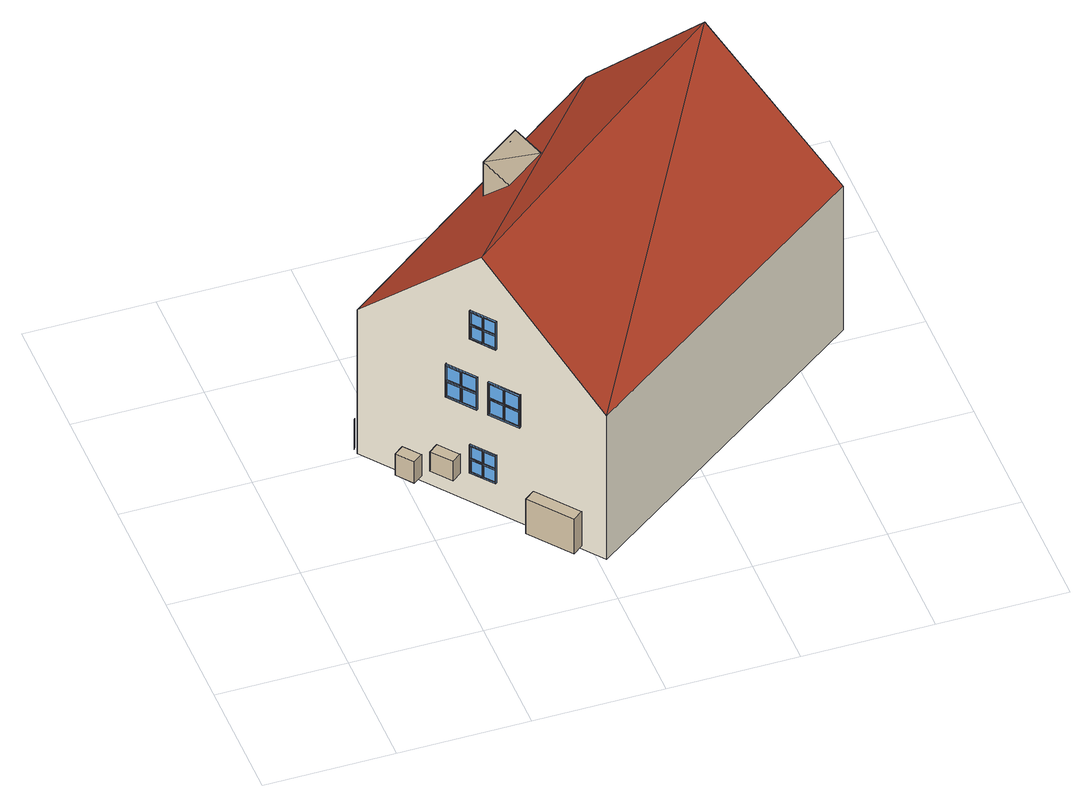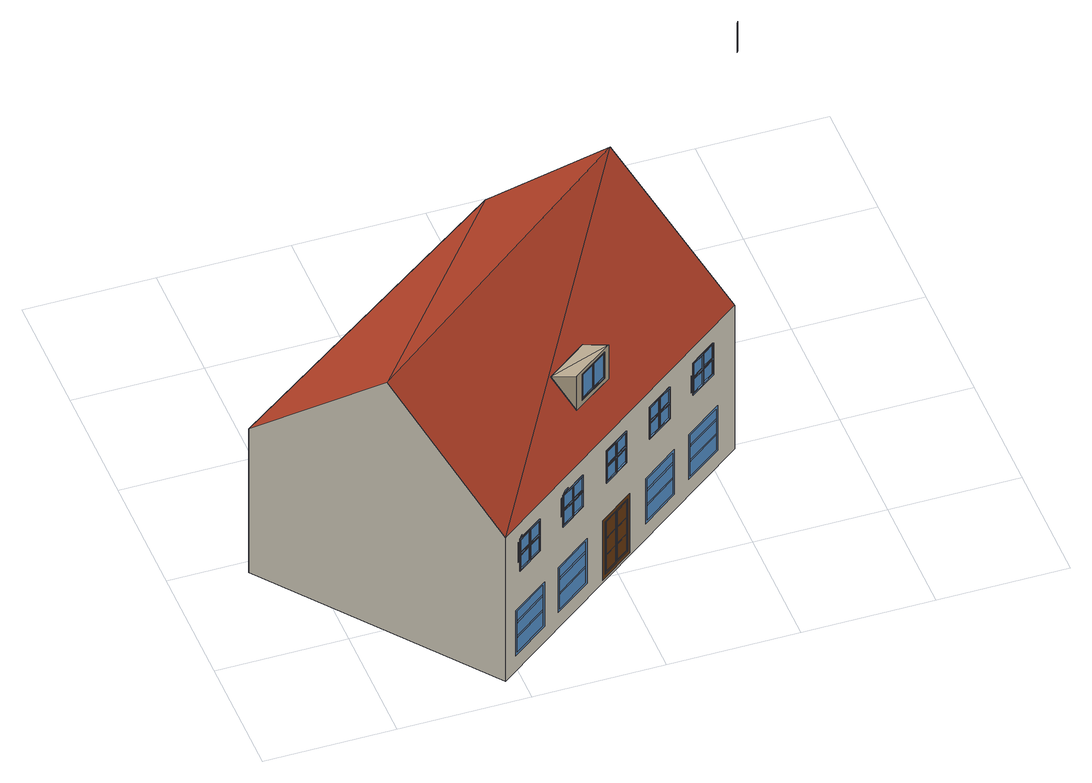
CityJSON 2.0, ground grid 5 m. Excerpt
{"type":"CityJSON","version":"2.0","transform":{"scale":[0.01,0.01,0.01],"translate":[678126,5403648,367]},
"CityObjects":{
"building1":{"type":"Building","attributes":{"measuredHeight":13.29},"geometry":[{"type":"MultiSurface","lod":"3","boundaries":[[[0,1,2,3]],[[4,5,6,7]]],"semantics":{"surfaces":[{"type":"Window","frameMaterialClass":"Plastic","frameMaterialUncertainty":"0.3","paneMaterialClass":"Glass"}],"values":[0,0]}}]},
"building2":{"type":"Building","attributes":{"measuredHeight":11.74},"children":["building2-1","building2-2","building2-3","building2-4"],"geometry":[{"type":"MultiSurface","lod":"3","boundaries":[[[8,9,10],[11,12,13,14]],[[15,16,17]],[[9,17,16]],[[16,10,9]],[[18,19,15,17]],[[19,20,10,16,15]],[[20,21,8,10],[22,23,24,25],[26,27,28,29],[30,31,32,33],[34,35,36,37],[38,39,40,41],[42,43,44,45],[46,47,48,49],[50,51,52,53],[54,55,56,57],[58,59,60,61]],[[17,9,8,21,18],[62,63,64,65],[66,67,68,69],[70,71,72,73],[74,75,76,77]],[[78,79,80,81]],[[82,83,84,85]],[[85,84,79,78]],[[81,80,83,82]],[[58,61,60,59],[85,78,81,82]],[[84,83,80,79],[86,87,88,89],[90,91,92,93]],[[94,79,84,95]],[[96,83,80,97]],[[97,80,79,94]],[[95,84,83,96]],[[98,99,100,101]],[[101,100,102,103]],[[88,87,86,89],[104,105,106,107],[108,109,110,111],[112,113,114,115]],[[116,117,118,119]],[[120,121,122,123]],[[123,122,124,125]],[[125,124,126,127]],[[127,126,121,120]],[[128,129,117,116]],[[130,131,129,128]],[[119,118,131,130]],[[103,102,132,133]],[[133,132,99,98]],[[92,91,90,93],[134,135,136,137],[138,139,140,141],[142,143,144,145]],[[146,147,148,149]],[[149,148,150,151]],[[152,153,154,155]],[[156,157,158,159]],[[159,158,160,161]],[[155,154,162,163]],[[164,165,153,152]],[[151,150,166,167]],[[168,169,157,156]],[[161,160,169,168]],[[167,166,147,146]],[[163,162,165,164]],[[118,131,129,117]],[[99,100,102,132]],[[121,122,124,126]],[[111,129,131,108]],[[106,126,124,107]],[[107,124,122,104]],[[114,132,102,115]],[[115,102,100,112]],[[105,121,126,106]],[[109,118,117,110]],[[112,100,99,113]],[[104,122,121,105]],[[113,99,132,114]],[[110,117,129,111]],[[108,131,118,109]],[[169,157,158,160]],[[154,162,165,153]],[[150,166,147,148]],[[140,148,147,141]],[[142,162,154,143]],[[138,166,150,139]],[[139,150,148,140]],[[141,147,166,138]],[[145,165,162,142]],[[134,157,169,135]],[[143,154,153,144]],[[135,169,160,136]],[[137,158,157,134]],[[136,160,158,137]],[[144,153,165,145]],[[170,171,172,173]],[[174,175,176,177]],[[172,171,178,179]],[[176,175,170,173]],[[180,179,178,181]],[[37,36,35,34],[181,178,171,170,175,174,177,176,173,172,179,180]],[[182,183,184,185]],[[186,187,188,189]],[[184,183,190,191]],[[188,187,182,185]],[[192,191,190,193]],[[23,22,25,24],[193,190,183,182,187,186,189,188,185,184,191,192]],[[194,195,196,197]],[[198,199,200,201]],[[196,195,202,203]],[[200,199,194,197]],[[204,203,202,205]],[[28,27,26,29],[205,202,195,194,199,198,201,200,197,196,203,204]],[[206,207,208,209]],[[210,211,212,213]],[[208,207,214,215]],[[212,211,206,209]],[[216,215,214,217]],[[30,33,32,31],[217,214,207,206,211,210,213,212,209,208,215,216]],[[218,219,220,221]],[[219,222,223,224]],[[225,220,219,226]],[[227,228,229,230]],[[231,232,233,234]],[[230,229,224,223]],[[235,222,236,237]],[[238,239,240,241]],[[242,243,229,244]],[[245,224,246,247]],[[248,230,239,238]],[[249,228,250,251]],[[222,236,252,223]],[[253,231,234,254]],[[219,222,235,226]],[[246,224,229,243]],[[255,227,230,248]],[[256,252,236,257]],[[243,246,247,242]],[[258,240,239,259]],[[260,243,250,261]],[[262,252,223,263]],[[232,264,225,247,242,251,265,233]],[[263,223,222,235]],[[266,227,240,258]],[[220,219,224,246]],[[240,227,230,239]],[[247,246,220,225]],[[224,229,244,245]],[[244,229,228,249]],[[252,239,238,262]],[[241,240,227,255]],[[261,250,228,267]],[[264,253,231,232]],[[252,239,230,223]],[[227,228,249,255]],[[268,230,227,266]],[[267,228,229,269]],[[251,250,243,242]],[[269,229,243,260]],[[259,239,230,268]],[[270,222,223,271]],[[257,236,222,270]],[[254,253,66,67]],[[226,219,224,245]],[[272,224,219,218]],[[262,263,248,238]],[[237,236,252,262]],[[221,220,246,273]],[[230,223,263,248]],[[228,250,243,229]],[[271,223,252,256]],[[273,246,224,272]],[[274,264,225,226,235,237,262,238,241,255,249,251,265,275]],[[274,275,68,69]],[[253,264,274,69,66]],[[66,69,68,67],[257,270,271,256],[273,272,218,221],[261,267,269,260],[259,268,266,258]],[[249,255,248,263,235,226,245,244]],[[275,265,233,234,254,67,68]],[[242,244,245,247]],[[276,277,278,279]],[[277,280,281,282]],[[283,278,277,284]],[[285,286,287,288]],[[289,290,291,292]],[[288,287,282,281]],[[293,280,294,295]],[[296,297,298,299]],[[300,301,287,302]],[[303,282,304,305]],[[306,288,297,296]],[[307,286,308,309]],[[280,294,310,281]],[[311,289,292,312]],[[277,280,293,284]],[[304,282,287,301]],[[313,285,288,306]],[[314,310,294,315]],[[301,304,305,300]],[[316,298,297,317]],[[318,301,308,319]],[[320,310,281,321]],[[290,322,283,305,300,309,323,291]],[[321,281,280,293]],[[324,285,298,316]],[[278,277,282,304]],[[298,285,288,297]],[[305,304,278,283]],[[282,287,302,303]],[[302,287,286,307]],[[310,297,296,320]],[[299,298,285,313]],[[319,308,286,325]],[[322,311,289,290]],[[310,297,288,281]],[[285,286,307,313]],[[326,288,285,324]],[[325,286,287,327]],[[309,308,301,300]],[[327,287,301,318]],[[317,297,288,326]],[[328,280,281,329]],[[315,294,280,328]],[[312,311,70,71]],[[284,277,282,303]],[[330,282,277,276]],[[320,321,306,296]],[[295,294,310,320]],[[279,278,304,331]],[[288,281,321,306]],[[286,308,301,287]],[[329,281,310,314]],[[331,304,282,330]],[[332,322,283,284,293,295,320,296,299,313,307,309,323,333]],[[332,333,72,73]],[[311,322,332,73,70]],[[70,73,72,71],[315,328,329,314],[331,330,276,279],[319,325,327,318],[317,326,324,316]],[[307,313,306,321,293,284,303,302]],[[333,323,291,292,312,71,72]],[[300,302,303,305]],[[334,335,336,337]],[[335,338,339,340]],[[341,336,335,342]],[[343,344,345,346]],[[347,348,349,350]],[[346,345,340,339]],[[351,338,352,353]],[[354,355,356,357]],[[358,359,345,360]],[[361,340,362,363]],[[364,346,355,354]],[[365,344,366,367]],[[338,352,368,339]],[[369,347,350,370]],[[335,338,351,342]],[[362,340,345,359]],[[371,343,346,364]],[[372,368,352,373]],[[359,362,363,358]],[[374,356,355,375]],[[376,359,366,377]],[[378,368,339,379]],[[348,380,341,363,358,367,381,349]],[[379,339,338,351]],[[382,343,356,374]],[[336,335,340,362]],[[356,343,346,355]],[[363,362,336,341]],[[340,345,360,361]],[[360,345,344,365]],[[368,355,354,378]],[[357,356,343,371]],[[377,366,344,383]],[[380,369,347,348]],[[368,355,346,339]],[[343,344,365,371]],[[384,346,343,382]],[[383,344,345,385]],[[367,366,359,358]],[[385,345,359,376]],[[375,355,346,384]],[[386,338,339,387]],[[373,352,338,386]],[[370,369,65,62]],[[342,335,340,361]],[[388,340,335,334]],[[378,379,364,354]],[[353,352,368,378]],[[337,336,362,389]],[[346,339,379,364]],[[344,366,359,345]],[[387,339,368,372]],[[389,362,340,388]],[[390,380,341,342,351,353,378,354,357,371,365,367,381,391]],[[390,391,63,64]],[[369,380,390,64,65]],[[65,64,63,62],[373,386,387,372],[389,388,334,337],[377,383,385,376],[375,384,382,374]],[[365,371,364,379,351,342,361,360]],[[391,381,349,350,370,62,63]],[[358,360,361,363]],[[392,393,394,395]],[[393,396,397,398]],[[399,394,393,400]],[[401,402,403,404]],[[405,406,407,408]],[[404,403,398,397]],[[409,396,410,411]],[[412,413,414,415]],[[416,417,403,418]],[[419,398,420,421]],[[422,404,413,412]],[[423,402,424,425]],[[396,410,426,397]],[[427,405,408,428]],[[393,396,409,400]],[[420,398,403,417]],[[429,401,404,422]],[[430,426,410,431]],[[417,420,421,416]],[[432,414,413,433]],[[434,417,424,435]],[[436,426,397,437]],[[406,438,399,421,416,425,439,407]],[[437,397,396,409]],[[440,401,414,432]],[[394,393,398,420]],[[414,401,404,413]],[[421,420,394,399]],[[398,403,418,419]],[[418,403,402,423]],[[426,413,412,436]],[[415,414,401,429]],[[435,424,402,441]],[[438,427,405,406]],[[426,413,404,397]],[[401,402,423,429]],[[442,404,401,440]],[[441,402,403,443]],[[425,424,417,416]],[[443,403,417,434]],[[433,413,404,442]],[[444,396,397,445]],[[431,410,396,444]],[[428,427,76,77]],[[400,393,398,419]],[[446,398,393,392]],[[436,437,422,412]],[[411,410,426,436]],[[395,394,420,447]],[[404,397,437,422]],[[402,424,417,403]],[[445,397,426,430]],[[447,420,398,446]],[[448,438,399,400,409,411,436,412,415,429,423,425,439,449]],[[448,449,74,75]],[[427,438,448,75,76]],[[76,75,74,77],[431,444,445,430],[447,446,392,395],[435,441,443,434],[433,442,440,432]],[[423,429,422,437,409,400,419,418]],[[449,439,407,408,428,77,74]],[[416,418,419,421]],[[450,451,452,453]],[[454,455,456,457]],[[458,459,460,461]],[[462,463,464,465]],[[466,467,468,469]],[[470,452,451,471]],[[451,459,457,456]],[[472,473,455,474]],[[475,454,463,462]],[[476,477,478,479]],[[480,456,481,482]],[[483,477,455,454]],[[484,457,485,486]],[[487,488,470,471,458,461,489,462,465,490,476,479,491,492]],[[493,456,451,450]],[[477,478,473,455]],[[52,51,50,53],[494,495,484,486],[496,493,450,453],[497,498,499,500],[501,502,503,504]],[[476,490,475,505,458,471,480,474]],[[492,491,468,469,506,53,50]],[[496,481,456,493]],[[472,474,480,482]],[[461,460,485,489]],[[471,451,456,480]],[[507,488,487,51,52]],[[454,457,505,475]],[[489,505,475,462]],[[506,507,52,53]],[[453,452,481,496]],[[487,492,50,51]],[[482,481,452,470]],[[456,455,474,480]],[[485,463,462,489]],[[459,460,485,457]],[[486,485,460,494]],[[474,455,477,476]],[[490,483,454,475]],[[473,481,482,472]],[[505,457,459,458]],[[489,485,457,505]],[[507,466,469,506]],[[504,464,463,501]],[[503,483,464,504]],[[452,451,456,481]],[[451,459,458,471]],[[467,488,470,482,472,479,491,468]],[[481,456,455,473]],[[500,473,478,497]],[[464,483,454,463]],[[497,478,477,498]],[[499,455,473,500]],[[488,507,466,467]],[[498,477,455,499]],[[502,454,483,503]],[[495,459,457,484]],[[483,477,476,490]],[[501,463,454,502]],[[494,460,459,495]],[[485,463,454,457]],[[479,478,473,472]],[[465,464,483,490]],[[508,509,510,511]],[[512,513,514,515]],[[516,517,518,519]],[[520,521,522,523]],[[524,525,526,527]],[[528,510,509,529]],[[509,517,515,514]],[[530,531,513,532]],[[533,512,521,520]],[[534,535,536,537]],[[538,514,539,540]],[[541,535,513,512]],[[542,515,543,544]],[[545,546,528,529,516,519,547,520,523,548,534,537,549,550]],[[551,514,509,508]],[[535,536,531,513]],[[54,57,56,55],[552,553,542,544],[554,551,508,511],[555,556,557,558],[559,560,561,562]],[[534,548,533,563,516,529,538,532]],[[550,549,526,527,564,55,56]],[[554,539,514,551]],[[530,532,538,540]],[[519,518,543,547]],[[529,509,514,538]],[[565,546,545,57,54]],[[512,515,563,533]],[[547,563,533,520]],[[564,565,54,55]],[[511,510,539,554]],[[545,550,56,57]],[[540,539,510,528]],[[514,513,532,538]],[[543,521,520,547]],[[517,518,543,515]],[[544,543,518,552]],[[532,513,535,534]],[[548,541,512,533]],[[531,539,540,530]],[[563,515,517,516]],[[547,543,515,563]],[[565,524,527,564]],[[562,522,521,559]],[[561,541,522,562]],[[510,509,514,539]],[[509,517,516,529]],[[525,546,528,540,530,537,549,526]],[[539,514,513,531]],[[558,531,536,555]],[[522,541,512,521]],[[555,536,535,556]],[[557,513,531,558]],[[546,565,524,525]],[[556,535,513,557]],[[560,512,541,561]],[[553,517,515,542]],[[541,535,534,548]],[[559,521,512,560]],[[552,518,517,553]],[[543,521,512,515]],[[537,536,531,530]],[[523,522,541,548]],[[566,567,568,569]],[[570,571,572,573]],[[574,575,576,577]],[[578,579,580,581]],[[582,583,584,585]],[[586,568,567,587]],[[567,575,573,572]],[[588,589,571,590]],[[591,570,579,578]],[[592,593,594,595]],[[596,572,597,598]],[[599,593,571,570]],[[600,573,601,602]],[[603,604,586,587,574,577,605,578,581,606,592,595,607,608]],[[609,572,567,566]],[[593,594,589,571]],[[49,48,47,46],[610,611,600,602],[612,609,566,569],[613,614,615,616],[617,618,619,620]],[[592,606,591,621,574,587,596,590]],[[608,607,584,585,622,46,47]],[[612,597,572,609]],[[588,590,596,598]],[[577,576,601,605]],[[587,567,572,596]],[[623,604,603,48,49]],[[570,573,621,591]],[[605,621,591,578]],[[622,623,49,46]],[[569,568,597,612]],[[603,608,47,48]],[[598,597,568,586]],[[572,571,590,596]],[[601,579,578,605]],[[575,576,601,573]],[[602,601,576,610]],[[590,571,593,592]],[[606,599,570,591]],[[589,597,598,588]],[[621,573,575,574]],[[605,601,573,621]],[[623,582,585,622]],[[620,580,579,617]],[[619,599,580,620]],[[568,567,572,597]],[[567,575,574,587]],[[583,604,586,598,588,595,607,584]],[[597,572,571,589]],[[616,589,594,613]],[[580,599,570,579]],[[613,594,593,614]],[[615,571,589,616]],[[604,623,582,583]],[[614,593,571,615]],[[618,570,599,619]],[[611,575,573,600]],[[599,593,592,606]],[[617,579,570,618]],[[610,576,575,611]],[[601,579,570,573]],[[595,594,589,588]],[[581,580,599,606]],[[624,625,626,627]],[[628,629,630,631]],[[632,633,634,635]],[[636,637,638,639]],[[640,641,642,643]],[[644,626,625,645]],[[625,633,631,630]],[[646,647,629,648]],[[649,628,637,636]],[[650,651,652,653]],[[654,630,655,656]],[[657,651,629,628]],[[658,631,659,660]],[[661,662,644,645,632,635,663,636,639,664,650,653,665,666]],[[667,630,625,624]],[[651,652,647,629]],[[41,40,39,38],[668,669,658,660],[670,667,624,627],[671,672,673,674],[675,676,677,678]],[[650,664,649,679,632,645,654,648]],[[666,665,642,643,680,38,39]],[[670,655,630,667]],[[646,648,654,656]],[[635,634,659,663]],[[645,625,630,654]],[[681,662,661,40,41]],[[628,631,679,649]],[[663,679,649,636]],[[680,681,41,38]],[[627,626,655,670]],[[661,666,39,40]],[[656,655,626,644]],[[630,629,648,654]],[[659,637,636,663]],[[633,634,659,631]],[[660,659,634,668]],[[648,629,651,650]],[[664,657,628,649]],[[647,655,656,646]],[[679,631,633,632]],[[663,659,631,679]],[[681,640,643,680]],[[678,638,637,675]],[[677,657,638,678]],[[626,625,630,655]],[[625,633,632,645]],[[641,662,644,656,646,653,665,642]],[[655,630,629,647]],[[674,647,652,671]],[[638,657,628,637]],[[671,652,651,672]],[[673,629,647,674]],[[662,681,640,641]],[[672,651,629,673]],[[676,628,657,677]],[[669,633,631,658]],[[657,651,650,664]],[[675,637,628,676]],[[668,634,633,669]],[[659,637,628,631]],[[653,652,647,646]],[[639,638,657,664]],[[682,683,684,685]],[[686,687,688,689]],[[690,691,692,693]],[[694,695,696,697]],[[698,699,700,701]],[[702,684,683,703]],[[683,691,689,688]],[[704,705,687,706]],[[707,686,695,694]],[[708,709,710,711]],[[712,688,713,714]],[[715,709,687,686]],[[716,689,717,718]],[[719,720,702,703,690,693,721,694,697,722,708,711,723,724]],[[725,688,683,682]],[[709,710,705,687]],[[45,44,43,42],[726,727,716,718],[728,725,682,685],[729,730,731,732],[733,734,735,736]],[[708,722,707,737,690,703,712,706]],[[724,723,700,701,738,42,43]],[[728,713,688,725]],[[704,706,712,714]],[[693,692,717,721]],[[703,683,688,712]],[[739,720,719,44,45]],[[686,689,737,707]],[[721,737,707,694]],[[738,739,45,42]],[[685,684,713,728]],[[719,724,43,44]],[[714,713,684,702]],[[688,687,706,712]],[[717,695,694,721]],[[691,692,717,689]],[[718,717,692,726]],[[706,687,709,708]],[[722,715,686,707]],[[705,713,714,704]],[[737,689,691,690]],[[721,717,689,737]],[[739,698,701,738]],[[736,696,695,733]],[[735,715,696,736]],[[684,683,688,713]],[[683,691,690,703]],[[699,720,702,714,704,711,723,700]],[[713,688,687,705]],[[732,705,710,729]],[[696,715,686,695]],[[729,710,709,730]],[[731,687,705,732]],[[720,739,698,699]],[[730,709,687,731]],[[734,686,715,735]],[[727,691,689,716]],[[715,709,708,722]],[[733,695,686,734]],[[726,692,691,727]],[[717,695,686,689]],[[711,710,705,704]],[[697,696,715,722]],[[740,741,742,743]],[[744,745,746,747]],[[748,749,750,751]],[[752,753,754,755],[756,749,750,757]],[[758,752,755,759]],[[759,747,760,758]],[[761,754,753,762]],[[759,755,754,761]],[[749,750,757,756]],[[747,746,763,760]],[[764,765,766,767]],[[768,769,770,771]],[[772,773,774,775],[761,762,758,760,776,744,747,759]],[[777,778,779,780,740,741]],[[776,781,745,744]],[[760,763,781,776]],[[782,775,772,783]],[[775,782,784,774]],[[771,770,742,741]],[[785,786,765,764]],[[787,788,778,777]],[[768,740,743,769]],[[786,789,788,790]],[[764,767,791,785],[792,793,748,751]],[[780,779,790,794]],[[793,756,749,748]],[[790,788,787,794]],[[789,786,785,791]],[[767,766,789,791]],[[770,769,743,742]],[[756,793,792,757]],[[777,741,771,768,740,780,794,787]],[[745,781,763,746],[769,743,742,770]],[[762,753,752,758]],[[757,792,751,750]],[[21,20,19,18]]],"semantics":{"surfaces":[{"type":"RoofSurface","klumMaterialClass":"Ceramic","klumMaterialIndex":"D201","materialUncertainty":"0.3"},{"type":"WallSurface"},{"type":"WallSurface","klumMaterialClass":"Plaster","klumMaterialIndex":"I203","materialUncertainty":"0.3"},{"type":"Door","frameMaterialClass":"Plastic","frameMaterialUncertainty":"0.5","paneMaterialClass":"Glass"},{"type":"Window","frameMaterialClass":"Plastic","frameMaterialUncertainty":"0.3","paneMaterialClass":"Glass"},{"type":"Window","frameMaterialClass":"Plastic","frameMaterialUncertainty":"0.3","paneMaterialClass":"Glass","_cityeditor_layer":"Unclassified.LoD3"},{"type":"GroundSurface"}],"values":[0,0,0,0,1,1,2,2,3,3,3,3,3,3,3,3,3,3,3,3,3,3,3,3,3,3,3,3,3,3,3,3,3,3,3,3,3,3,3,3,3,3,3,3,3,3,3,3,3,3,3,3,3,3,3,3,3,3,3,3,3,3,3,3,3,3,3,3,3,3,3,3,3,3,4,4,4,4,4,4,4,4,4,4,4,4,4,4,4,4,4,4,4,4,4,4,4,4,4,4,4,4,4,4,4,4,4,4,4,4,4,4,4,4,4,4,4,4,4,4,4,4,4,4,4,4,4,4,4,4,4,4,4,4,4,4,4,4,4,4,4,4,4,4,4,4,4,4,4,4,4,4,4,4,4,4,4,4,4,4,4,4,4,4,4,4,4,4,4,4,4,4,4,4,4,4,4,4,4,4,4,4,4,4,4,4,4,4,4,4,4,4,4,4,4,4,4,4,4,4,4,4,4,4,4,4,4,4,4,4,4,4,4,4,4,4,4,4,4,4,4,4,4,4,4,4,4,4,4,4,4,4,4,4,4,4,4,4,4,4,4,4,4,4,4,4,4,4,4,4,4,4,4,4,4,4,4,4,4,4,4,4,4,4,4,4,4,4,4,4,4,4,4,4,4,4,4,4,4,4,4,4,4,4,4,4,4,4,4,4,4,4,4,4,4,4,4,4,4,4,4,4,4,4,4,4,4,4,4,4,4,4,4,4,4,4,4,4,4,4,4,4,4,4,4,4,4,4,4,4,4,4,4,4,4,4,4,4,4,4,4,4,4,4,4,4,4,4,4,4,4,4,4,4,4,4,4,4,4,4,4,4,4,4,4,4,4,4,4,4,4,4,4,4,4,4,4,4,4,4,4,4,4,4,4,4,4,4,4,4,4,4,4,4,4,4,4,4,4,4,4,4,4,4,4,4,4,4,4,4,4,4,4,4,4,4,4,4,4,4,4,4,4,4,4,4,4,4,4,4,4,4,4,4,4,4,4,4,4,4,4,4,4,4,4,4,4,4,4,4,4,4,4,4,4,4,4,4,4,4,4,4,4,4,4,4,4,4,4,4,4,4,4,4,4,4,4,4,4,4,4,4,4,4,4,4,4,4,4,4,4,4,4,4,4,4,4,4,4,4,4,4,4,4,4,4,4,4,4,4,4,4,4,4,4,4,4,4,4,4,4,4,4,4,4,4,4,4,4,4,4,4,4,4,4,4,4,4,4,4,4,4,4,4,4,4,4,4,4,4,4,4,4,4,4,4,4,4,4,4,4,4,4,4,4,4,4,4,4,4,4,4,4,4,4,4,4,4,4,4,4,4,4,4,4,4,4,4,4,4,4,4,4,4,4,4,4,4,4,4,4,4,4,4,4,4,4,4,4,4,4,4,4,4,4,4,4,4,4,4,4,4,4,4,4,4,4,4,4,4,4,4,4,4,4,4,4,4,5,5,5,5,5,5,5,5,5,5,5,5,5,5,5,5,5,5,5,5,5,5,5,5,5,5,5,5,5,5,5,5,5,5,5,6]}}]},
"building2-1":{"type":"BuildingInstallation","attributes":{"materialClass":"Plastic","relationToConstruction":"outside"},"parents":["building2"],"geometry":[{"type":"MultiSurface","lod":"3","boundaries":[[[795,796,797,798]],[[799,800,801,802]],[[796,795,800,799]],[[797,796,799,802]],[[798,797,802,801]],[[795,798,801,800]]]}]},
"building2-2":{"type":"BuildingInstallation","attributes":{"materialClass":"Plastic","relationToConstruction":"outside"},"parents":["building2"],"geometry":[{"type":"MultiSurface","lod":"3","boundaries":[[[803,804,805,806]],[[807,808,809,810]],[[804,803,808,807]],[[805,804,807,810]],[[806,805,810,809]],[[803,806,809,808]]]}]},
"building2-3":{"type":"BuildingInstallation","attributes":{"materialUncertainty":"0.5","materialClass":"Metal","relationToConstruction":"outside"},"parents":["building2"],"geometry":[{"type":"MultiSurface","lod":"3","boundaries":[[[811,812,813,814]],[[815,816,817,818]],[[812,811,816,815]],[[813,812,815,818]],[[814,813,818,817]],[[811,814,817,816]]]}]},
"building2-4":{"type":"BuildingInstallation","attributes":{"relationToConstruction":"outside"},"parents":["building2"],"geometry":[{"type":"MultiSurface","lod":"3","boundaries":[[[12,11,14,13]],[[819,773,774,784]],[[773,819,783,772]],[[12,820,13]],[[821,11,14]],[[820,821,14,13],[772,775,774,773]],[[820,11,821]],[[11,820,12]],[[783,819,784,782],[778,788,789,766,765,786,790,779]]]}]}
},
"vertices":[
[40,54,1127],[45,63,1127],[45,63,991],[40,54,991],[43,64,995],[42,62,995],[42,62,1122],[43,64,1122],
[395,1019,718],[713,612,1216],[1557,1893,718],[1201,1363,920],[1040,1242,920],[975,1331,814],[1136,1450,816],[2213,1054,718],[1859,1507,1216],[1031,206,718],[1031,206,42],[2213,1054,42],[1557,1893,42],[395,1019,42],[1145,1583,117],[1291,1693,117],[1291,1693,328],[1145,1583,328],[1361,1746,328],[1361,1746,117],[1507,1856,117],[1507,1856,328],[848,1360,117],[848,1360,328],[702,1249,328],[702,1249,117],[628,1194,328],[482,1084,328],[482,1084,117],[628,1194,117],[1485,1839,493],[1485,1839,644],[1382,1762,644],[1382,1762,493],[1265,1674,493],[1265,1674,644],[1163,1596,644],[1163,1596,493],[1045,1508,493],[1045,1508,644],[943,1431,644],[943,1431,493],[826,1343,644],[723,1266,644],[723,1266,493],[826,1343,493],[503,1100,493],[606,1178,493],[606,1178,644],[503,1100,644],[1065,1523,55],[1065,1523,335],[927,1419,335],[927,1419,55],[619,732,485],[619,732,638],[700,629,638],[700,629,485],[809,490,485],[728,593,485],[728,593,639],[809,490,639],[748,567,806],[681,653,806],[681,653,938],[748,567,938],[681,653,307],[748,567,307],[748,567,175],[681,653,175],[938,1428,319],[939,1427,319],[939,1427,72],[938,1428,72],[1053,1514,72],[1054,1513,72],[1054,1513,319],[1053,1514,319],[998,1471,314],[998,1471,77],[1051,1511,77],[1051,1511,314],[942,1429,314],[942,1429,77],[995,1469,77],[995,1469,314],[943,1421,319],[1058,1508,319],[1058,1508,72],[943,1421,72],[1050,1507,155],[1049,1508,155],[1049,1508,80],[1050,1507,80],[1001,1472,80],[1002,1471,80],[1001,1473,236],[1048,1509,236],[1048,1509,310],[1001,1473,310],[1048,1509,158],[1048,1509,232],[1001,1473,232],[1001,1473,158],[1048,1509,80],[1048,1509,155],[1001,1473,155],[1001,1473,80],[1002,1471,232],[1001,1472,232],[1049,1508,232],[1050,1507,232],[1050,1507,236],[1049,1508,236],[1001,1472,236],[1002,1471,236],[1001,1472,310],[1002,1471,310],[1049,1508,310],[1050,1507,310],[1002,1471,158],[1001,1472,158],[1050,1507,158],[1049,1508,158],[1001,1472,155],[1002,1471,155],[945,1431,236],[992,1467,236],[992,1467,310],[945,1431,310],[992,1467,158],[992,1467,232],[945,1431,232],[945,1431,158],[992,1467,80],[992,1467,155],[945,1431,155],[945,1431,80],[947,1429,158],[945,1430,158],[945,1430,232],[947,1429,232],[993,1466,232],[994,1465,232],[947,1429,155],[945,1430,155],[993,1466,155],[994,1465,155],[947,1429,236],[945,1430,236],[945,1430,310],[947,1429,310],[993,1466,310],[994,1465,310],[993,1466,80],[994,1465,80],[947,1429,80],[945,1430,80],[993,1466,158],[994,1465,158],[994,1465,236],[993,1466,236],[490,1090,205],[490,1090,263],[620,1188,263],[620,1188,205],[490,1090,127],[490,1090,194],[620,1188,194],[620,1188,127],[490,1090,274],[620,1188,274],[620,1188,318],[490,1090,318],[1153,1589,205],[1153,1589,263],[1283,1687,263],[1283,1687,205],[1153,1589,127],[1153,1589,194],[1283,1687,194],[1283,1687,127],[1153,1589,274],[1283,1687,274],[1283,1687,318],[1153,1589,318],[1369,1752,205],[1369,1752,263],[1499,1850,263],[1499,1850,205],[1369,1752,127],[1369,1752,194],[1499,1850,194],[1499,1850,127],[1369,1752,274],[1499,1850,274],[1499,1850,318],[1369,1752,318],[710,1255,205],[710,1255,263],[840,1354,263],[840,1354,205],[710,1255,127],[710,1255,194],[840,1354,194],[840,1354,127],[710,1255,274],[840,1354,274],[840,1354,318],[710,1255,318],[807,493,559],[810,495,559],[810,495,492],[807,493,492],[810,495,565],[773,543,565],[773,543,559],[814,498,492],[814,498,559],[734,593,565],[734,593,559],[771,546,559],[771,546,565],[820,498,485],[820,498,491],[739,601,491],[739,601,485],[814,498,565],[810,495,632],[814,498,632],[774,548,632],[771,546,632],[734,593,632],[737,596,632],[774,548,492],[771,546,492],[774,548,559],[777,546,559],[773,543,492],[777,546,492],[774,548,565],[737,596,559],[734,593,492],[737,596,492],[773,543,632],[816,495,485],[735,599,485],[737,596,565],[770,540,632],[807,493,632],[730,590,632],[768,543,632],[768,543,492],[730,590,492],[777,546,632],[777,546,565],[816,495,492],[735,599,492],[730,590,565],[730,590,559],[768,543,565],[768,543,559],[807,493,565],[770,540,565],[770,540,559],[770,540,492],[816,495,639],[735,599,639],[747,570,869],[750,572,869],[750,572,811],[747,570,811],[750,572,875],[719,612,875],[719,612,869],[754,575,811],[754,575,869],[687,653,875],[687,653,869],[717,614,869],[717,614,875],[759,576,806],[759,576,810],[692,661,810],[692,661,806],[754,575,875],[750,572,932],[754,575,932],[721,617,932],[717,614,932],[687,653,932],[690,656,932],[721,617,811],[717,614,811],[721,617,869],[723,614,869],[719,612,811],[723,614,811],[721,617,875],[690,656,869],[687,653,811],[690,656,811],[719,612,932],[755,573,806],[688,658,806],[690,656,875],[716,609,932],[747,570,932],[683,651,932],[714,611,932],[714,611,811],[683,651,811],[723,614,932],[723,614,875],[755,573,811],[688,658,811],[683,651,875],[683,651,869],[714,611,875],[714,611,869],[747,570,875],[716,609,875],[716,609,869],[716,609,811],[755,573,938],[688,658,938],[698,632,558],[701,635,558],[701,635,491],[698,632,491],[701,635,565],[664,682,565],[664,682,558],[705,637,491],[705,637,558],[625,732,565],[625,732,558],[662,685,558],[662,685,565],[711,638,485],[711,638,490],[630,741,490],[630,741,485],[705,637,565],[701,635,632],[705,637,632],[665,688,632],[662,685,632],[625,732,632],[628,735,632],[665,688,491],[662,685,491],[665,688,558],[668,685,558],[664,682,491],[668,685,491],[665,688,565],[628,735,558],[625,732,491],[628,735,491],[664,682,632],[707,635,485],[626,738,485],[628,735,565],[661,679,632],[698,632,632],[621,729,632],[658,682,632],[658,682,491],[621,729,491],[668,685,632],[668,685,565],[707,635,491],[626,738,491],[621,729,565],[621,729,558],[658,682,565],[658,682,558],[698,632,565],[661,679,565],[661,679,558],[661,679,491],[707,635,638],[626,738,638],[747,570,238],[750,572,238],[750,572,180],[747,570,180],[750,572,244],[719,612,244],[719,612,238],[754,575,180],[754,575,238],[687,653,244],[687,653,238],[717,614,238],[717,614,244],[759,576,175],[759,576,179],[692,661,179],[692,661,175],[754,575,244],[750,572,301],[754,575,301],[721,617,301],[717,614,301],[687,653,301],[690,656,301],[721,617,180],[717,614,180],[721,617,238],[723,614,238],[719,612,180],[723,614,180],[721,617,244],[690,656,238],[687,653,180],[690,656,180],[719,612,301],[755,573,175],[688,658,175],[690,656,244],[716,609,301],[747,570,301],[683,651,301],[714,611,301],[714,611,180],[683,651,180],[723,614,301],[723,614,244],[755,573,180],[688,658,180],[683,651,244],[683,651,238],[714,611,244],[714,611,238],[747,570,244],[716,609,244],[716,609,238],[716,609,180],[755,573,307],[688,658,307],[726,1268,565],[729,1264,565],[729,1264,499],[726,1268,499],[778,1302,572],[778,1302,565],[776,1300,565],[776,1300,572],[731,1261,572],[729,1264,572],[729,1264,638],[731,1261,638],[781,1298,638],[778,1302,638],[826,1337,638],[828,1334,638],[731,1255,493],[731,1255,498],[834,1332,498],[834,1332,493],[731,1261,499],[731,1261,565],[781,1298,499],[778,1302,499],[781,1298,565],[781,1298,572],[828,1334,565],[826,1337,565],[826,1337,499],[828,1334,499],[778,1296,565],[776,1300,499],[778,1296,499],[826,1337,572],[773,1303,572],[776,1300,638],[773,1303,638],[729,1259,644],[729,1259,499],[778,1296,638],[828,1334,572],[831,1336,499],[831,1336,644],[773,1303,565],[726,1268,638],[726,1268,572],[773,1303,499],[823,1341,499],[823,1341,565],[776,1305,565],[776,1305,499],[776,1305,638],[776,1305,572],[823,1341,572],[823,1341,638],[778,1296,572],[831,1336,493],[729,1259,493],[506,1102,565],[509,1099,565],[509,1099,499],[506,1102,499],[559,1136,572],[559,1136,565],[556,1134,565],[556,1134,572],[511,1095,572],[509,1099,572],[509,1099,638],[511,1095,638],[561,1133,638],[559,1136,638],[606,1172,638],[609,1168,638],[512,1089,493],[512,1089,498],[614,1167,498],[614,1167,493],[511,1095,499],[511,1095,565],[561,1133,499],[559,1136,499],[561,1133,565],[561,1133,572],[609,1168,565],[606,1172,565],[606,1172,499],[609,1168,499],[559,1131,565],[556,1134,499],[559,1131,499],[606,1172,572],[553,1138,572],[556,1134,638],[553,1138,638],[509,1093,644],[509,1093,499],[559,1131,638],[609,1168,572],[611,1170,499],[611,1170,644],[553,1138,565],[506,1102,638],[506,1102,572],[553,1138,499],[603,1175,499],[603,1175,565],[556,1140,565],[556,1140,499],[556,1140,638],[556,1140,572],[603,1175,572],[603,1175,638],[559,1131,572],[611,1170,493],[509,1093,493],[946,1433,565],[948,1429,565],[948,1429,499],[946,1433,499],[998,1467,572],[998,1467,565],[995,1465,565],[995,1465,572],[951,1426,572],[948,1429,572],[948,1429,638],[951,1426,638],[1001,1464,638],[998,1467,638],[1045,1503,638],[1048,1499,638],[951,1420,493],[951,1420,498],[1054,1497,498],[1054,1497,493],[951,1426,499],[951,1426,565],[1001,1464,499],[998,1467,499],[1001,1464,565],[1001,1464,572],[1048,1499,565],[1045,1503,565],[1045,1503,499],[1048,1499,499],[998,1462,565],[995,1465,499],[998,1462,499],[1045,1503,572],[993,1469,572],[995,1465,638],[993,1469,638],[948,1424,644],[948,1424,499],[998,1462,638],[1048,1499,572],[1051,1501,499],[1051,1501,644],[993,1469,565],[946,1433,638],[946,1433,572],[993,1469,499],[1043,1506,499],[1043,1506,565],[996,1471,565],[996,1471,499],[996,1471,638],[996,1471,572],[1043,1506,572],[1043,1506,638],[998,1462,572],[1051,1501,493],[948,1424,493],[1385,1764,565],[1388,1760,565],[1388,1760,499],[1385,1764,499],[1438,1798,572],[1438,1798,565],[1435,1796,565],[1435,1796,572],[1390,1757,572],[1388,1760,572],[1388,1760,638],[1390,1757,638],[1440,1794,638],[1438,1798,638],[1485,1833,638],[1488,1830,638],[1390,1751,493],[1390,1751,498],[1493,1828,498],[1493,1828,493],[1390,1757,499],[1390,1757,565],[1440,1794,499],[1438,1798,499],[1440,1794,565],[1440,1794,572],[1488,1830,565],[1485,1833,565],[1485,1833,499],[1488,1830,499],[1438,1792,565],[1435,1796,499],[1438,1792,499],[1485,1833,572],[1432,1799,572],[1435,1796,638],[1432,1799,638],[1388,1755,644],[1388,1755,499],[1438,1792,638],[1488,1830,572],[1490,1832,499],[1490,1832,644],[1432,1799,565],[1385,1764,638],[1385,1764,572],[1432,1799,499],[1482,1837,499],[1482,1837,565],[1435,1801,565],[1435,1801,499],[1435,1801,638],[1435,1801,572],[1482,1837,572],[1482,1837,638],[1438,1792,572],[1490,1832,493],[1388,1755,493],[1165,1598,565],[1168,1595,565],[1168,1595,499],[1165,1598,499],[1218,1633,572],[1218,1633,565],[1215,1630,565],[1215,1630,572],[1171,1591,572],[1168,1595,572],[1168,1595,638],[1171,1591,638],[1221,1629,638],[1218,1633,638],[1265,1668,638],[1268,1664,638],[1171,1586,493],[1171,1586,498],[1273,1663,498],[1273,1663,493],[1171,1591,499],[1171,1591,565],[1221,1629,499],[1218,1633,499],[1221,1629,565],[1221,1629,572],[1268,1664,565],[1265,1668,565],[1265,1668,499],[1268,1664,499],[1218,1627,565],[1215,1630,499],[1218,1627,499],[1265,1668,572],[1213,1634,572],[1215,1630,638],[1213,1634,638],[1168,1589,644],[1168,1589,499],[1218,1627,638],[1268,1664,572],[1270,1667,499],[1270,1667,644],[1213,1634,565],[1165,1598,638],[1165,1598,572],[1213,1634,499],[1262,1671,499],[1262,1671,565],[1215,1636,565],[1215,1636,499],[1215,1636,638],[1215,1636,572],[1262,1671,572],[1262,1671,638],[1218,1627,572],[1270,1667,493],[1168,1589,493],[1109,1420,844],[1109,1420,949],[1106,1424,949],[1106,1424,844],[1106,1427,954],[1107,1425,954],[1053,1385,954],[1052,1387,954],[1053,1378,844],[1050,1383,844],[1050,1383,949],[1053,1378,949],[1051,1384,839],[999,1345,839],[999,1345,954],[1051,1384,954],[1000,1346,844],[1000,1346,949],[1050,1386,839],[1050,1386,954],[1052,1387,839],[997,1347,954],[997,1347,839],[1053,1385,839],[1001,1341,839],[1003,1339,839],[1003,1339,954],[1001,1341,954],[1058,1382,844],[1055,1386,844],[1055,1386,949],[1058,1382,949],[995,1345,958],[1107,1428,958],[1107,1428,835],[995,1345,835],[1106,1427,839],[1109,1420,954],[1111,1418,954],[1111,1418,839],[1109,1420,839],[1107,1425,839],[1001,1337,835],[1001,1337,958],[1113,1420,835],[1055,1380,839],[1056,1378,839],[1056,1381,954],[1058,1379,954],[1056,1378,954],[1058,1379,839],[1055,1380,954],[1003,1342,949],[1003,1342,844],[1056,1381,839],
[845,445,218],[845,445,55],[805,414,55],[805,414,218],[968,287,55],[968,287,218],[928,257,218],[928,257,55],
[510,871,167],[510,871,66],[474,843,66],[474,843,167],[559,809,66],[559,809,167],[522,781,167],[522,781,66],
[598,759,245],[598,759,154],[562,730,154],[562,730,245],[658,683,154],[658,683,245],[621,655,245],[621,655,154],
[1113,1420,958],[975,1331,974],[1136,1450,975]
]}
